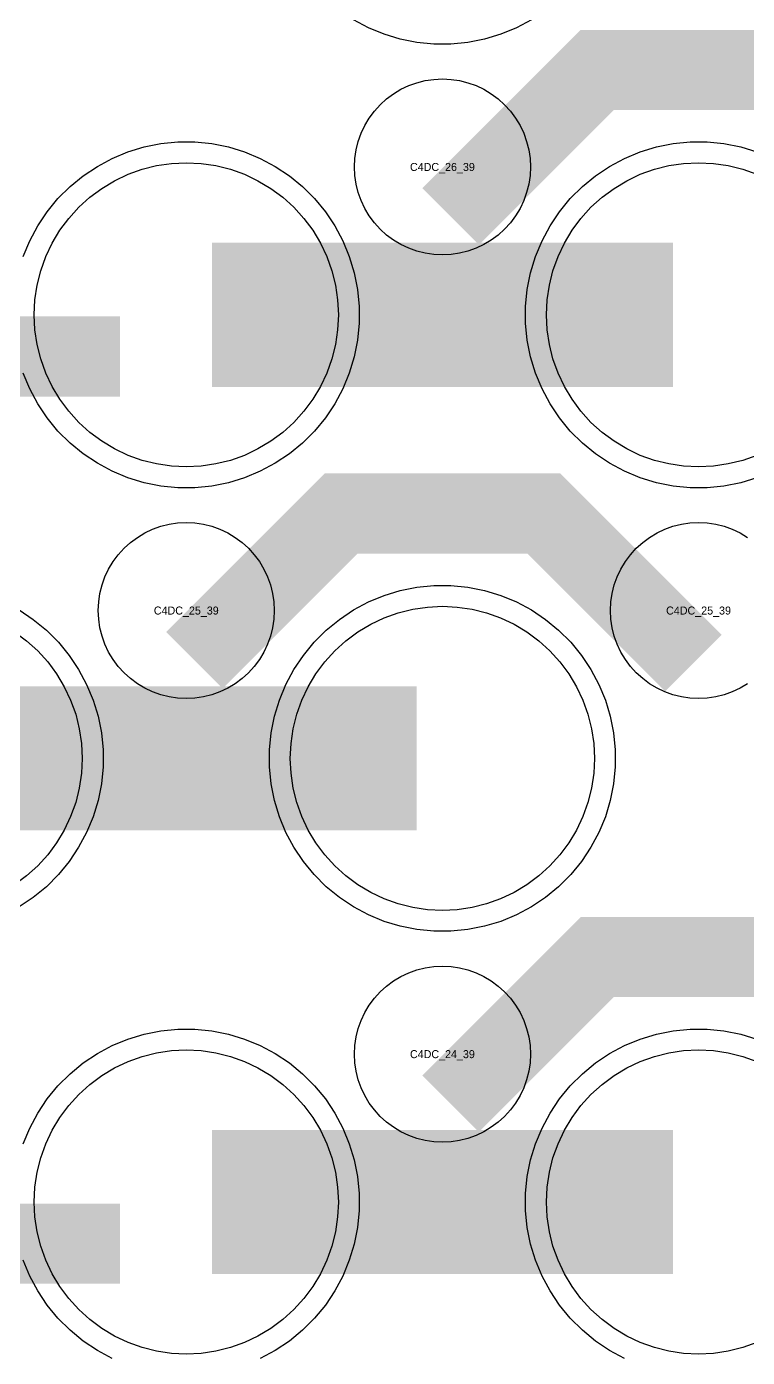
# Model space of a CAD drawing. Extents: x -11880 to 11880, y -14992 to 14992.
# Drawn here: x 430.1 to 655.3, y -11562.6 to -11146.9 of the extents above; entities that cross this region are included whole.
import ezdxf
from ezdxf.enums import TextEntityAlignment as Align

# ---------------------------------------------------------------- set-up
doc = ezdxf.new("R2010")
doc.units = 0
doc.header["$MEASUREMENT"] = 0
for name, color, linetype in [('GDS_775_DT_237', 138, 'CONTINUOUS'), ('RDL1_FS', 34, 'CONTINUOUS'), ('RDL_BS', 160, 'CONTINUOUS')]:
    doc.layers.add(name, color=color, linetype=linetype)

msp = doc.modelspace()

# ---------------------------------------------------------------- linework, layer by layer
at = {"layer": 'RDL1_FS', "color": 241, "true_color": 0xf7abae}
for points in [[(480, -11284.409), (475.343, -11284.18), (470.732, -11283.496), (466.209, -11282.364), (461.819, -11280.792), (457.605, -11278.8), (453.605, -11276.402), (449.86, -11273.624), (446.406, -11270.494), (443.276, -11267.04), (440.498, -11263.295), (438.1, -11259.295), (436.108, -11255.081), (434.536, -11250.691), (433.404, -11246.168), (432.72, -11241.557), (432.491, -11236.9), (432.72, -11232.243), (433.404, -11227.632), (434.536, -11223.109), (436.108, -11218.719), (438.1, -11214.505), (440.498, -11210.505), (443.276, -11206.76), (446.406, -11203.306), (449.86, -11200.176), (453.605, -11197.398), (457.605, -11195), (461.819, -11193.008), (466.209, -11191.436), (470.732, -11190.304), (475.343, -11189.62), (480, -11189.391), (484.657, -11189.62), (489.268, -11190.304), (493.791, -11191.436), (498.181, -11193.008), (502.395, -11195), (506.395, -11197.398), (510.14, -11200.176), (513.594, -11203.306), (516.724, -11206.76), (519.502, -11210.505), (521.9, -11214.505), (523.892, -11218.719), (525.464, -11223.109), (526.596, -11227.632), (527.28, -11232.243), (527.509, -11236.9), (527.28, -11241.557), (526.596, -11246.168), (525.464, -11250.691), (523.892, -11255.081), (521.9, -11259.295), (519.502, -11263.295), (516.724, -11267.04), (513.594, -11270.494), (510.14, -11273.624), (506.395, -11276.402), (502.395, -11278.8), (498.181, -11280.792), (493.791, -11282.364), (489.268, -11283.496), (484.657, -11284.18)], [(560, -11422.969), (555.343, -11422.74), (550.732, -11422.056), (546.209, -11420.924), (541.819, -11419.352), (537.605, -11417.36), (533.605, -11414.962), (529.86, -11412.184), (526.406, -11409.054), (523.276, -11405.6), (520.498, -11401.855), (518.1, -11397.855), (516.108, -11393.641), (514.536, -11389.251), (513.404, -11384.728), (512.72, -11380.117), (512.491, -11375.46), (512.72, -11370.803), (513.404, -11366.192), (514.536, -11361.669), (516.108, -11357.279), (518.1, -11353.065), (520.498, -11349.065), (523.276, -11345.32), (526.406, -11341.866), (529.86, -11338.736), (533.605, -11335.958), (537.605, -11333.56), (541.819, -11331.568), (546.209, -11329.996), (550.732, -11328.864), (555.343, -11328.18), (560, -11327.951), (564.657, -11328.18), (569.268, -11328.864), (573.791, -11329.996), (578.181, -11331.568), (582.395, -11333.56), (586.395, -11335.958), (590.14, -11338.736), (593.594, -11341.866), (596.724, -11345.32), (599.502, -11349.065), (601.9, -11353.065), (603.892, -11357.279), (605.464, -11361.669), (606.596, -11366.192), (607.28, -11370.803), (607.509, -11375.46), (607.28, -11380.117), (606.596, -11384.728), (605.464, -11389.251), (603.892, -11393.641), (601.9, -11397.855), (599.502, -11401.855), (596.724, -11405.6), (593.594, -11409.054), (590.14, -11412.184), (586.395, -11414.962), (582.395, -11417.36), (578.181, -11419.352), (573.791, -11420.924), (569.268, -11422.056), (564.657, -11422.74)]]:
    msp.add_lwpolyline(points, close=True, dxfattribs=at)
for points in [[(658.181, -11280.792), (653.791, -11282.364), (649.268, -11283.496), (644.657, -11284.18), (640, -11284.409), (635.343, -11284.18), (630.732, -11283.496), (626.209, -11282.364), (621.819, -11280.792), (617.605, -11278.8), (613.605, -11276.402), (609.86, -11273.624), (606.406, -11270.494), (603.276, -11267.04), (600.498, -11263.295), (598.1, -11259.295), (596.108, -11255.081), (594.536, -11250.691), (593.404, -11246.168), (592.72, -11241.557), (592.491, -11236.9), (592.72, -11232.243), (593.404, -11227.632), (594.536, -11223.109), (596.108, -11218.719), (598.1, -11214.505), (600.498, -11210.505), (603.276, -11206.76), (606.406, -11203.306), (609.86, -11200.176), (613.605, -11197.398), (617.605, -11195), (621.819, -11193.008), (626.209, -11191.436), (630.732, -11190.304), (635.343, -11189.62), (640, -11189.391), (644.657, -11189.62), (649.268, -11190.304), (653.791, -11191.436), (658.181, -11193.008)], [(426.395, -11335.958), (430.14, -11338.736), (433.594, -11341.866), (436.724, -11345.32), (439.502, -11349.065), (441.9, -11353.065), (443.892, -11357.279), (445.464, -11361.669), (446.596, -11366.192), (447.28, -11370.803), (447.509, -11375.46), (447.28, -11380.117), (446.596, -11384.728), (445.464, -11389.251), (443.892, -11393.641), (441.9, -11397.855), (439.502, -11401.855), (436.724, -11405.6), (433.594, -11409.054), (430.14, -11412.184), (426.395, -11414.962)]]:
    msp.add_lwpolyline(points, dxfattribs=at)
for points in [[(488.002, -11236.9, 45, 45, 0), (560.002, -11236.9, 45, 45, 0)], [(560.002, -11236.9, 45, 45, 0), (632.002, -11236.9, 45, 45, 0)], [(408.002, -11375.46, 45, 45, 0), (480.002, -11375.46, 45, 45, 0)], [(480.002, -11375.46, 45, 45, 0), (552.002, -11375.46, 45, 45, 0)]]:
    msp.add_lwpolyline(points, format="xyseb", dxfattribs=at)
at = {"layer": 'RDL1_FS'}
msp.add_lwpolyline([(480, -11561.534), (475.343, -11561.305), (470.732, -11560.621), (466.209, -11559.489), (461.819, -11557.917), (457.605, -11555.925), (453.605, -11553.527), (449.86, -11550.749), (446.406, -11547.619), (443.276, -11544.165), (440.498, -11540.42), (438.1, -11536.42), (436.108, -11532.206), (434.536, -11527.816), (433.404, -11523.293), (432.72, -11518.682), (432.491, -11514.025), (432.72, -11509.368), (433.404, -11504.757), (434.536, -11500.234), (436.108, -11495.844), (438.1, -11491.63), (440.498, -11487.63), (443.276, -11483.885), (446.406, -11480.431), (449.86, -11477.301), (453.605, -11474.523), (457.605, -11472.125), (461.819, -11470.133), (466.209, -11468.561), (470.732, -11467.429), (475.343, -11466.745), (480, -11466.516), (484.657, -11466.745), (489.268, -11467.429), (493.791, -11468.561), (498.181, -11470.133), (502.395, -11472.125), (506.395, -11474.523), (510.14, -11477.301), (513.594, -11480.431), (516.724, -11483.885), (519.502, -11487.63), (521.9, -11491.63), (523.892, -11495.844), (525.464, -11500.234), (526.596, -11504.757), (527.28, -11509.368), (527.509, -11514.025), (527.28, -11518.682), (526.596, -11523.293), (525.464, -11527.816), (523.892, -11532.206), (521.9, -11536.42), (519.502, -11540.42), (516.724, -11544.165), (513.594, -11547.619), (510.14, -11550.749), (506.395, -11553.527), (502.395, -11555.925), (498.181, -11557.917), (493.791, -11559.489), (489.268, -11560.621), (484.657, -11561.305)], close=True, dxfattribs=at)
msp.add_lwpolyline([(658.181, -11557.917), (653.791, -11559.489), (649.268, -11560.621), (644.657, -11561.305), (640, -11561.534), (635.343, -11561.305), (630.732, -11560.621), (626.209, -11559.489), (621.819, -11557.917), (617.605, -11555.925), (613.605, -11553.527), (609.86, -11550.749), (606.406, -11547.619), (603.276, -11544.165), (600.498, -11540.42), (598.1, -11536.42), (596.108, -11532.206), (594.536, -11527.816), (593.404, -11523.293), (592.72, -11518.682), (592.491, -11514.025), (592.72, -11509.368), (593.404, -11504.757), (594.536, -11500.234), (596.108, -11495.844), (598.1, -11491.63), (600.498, -11487.63), (603.276, -11483.885), (606.406, -11480.431), (609.86, -11477.301), (613.605, -11474.523), (617.605, -11472.125), (621.819, -11470.133), (626.209, -11468.561), (630.732, -11467.429), (635.343, -11466.745), (640, -11466.516), (644.657, -11466.745), (649.268, -11467.429), (653.791, -11468.561), (658.181, -11470.133)], dxfattribs=at)
for points in [[(488.002, -11514.025, 45, 45, 0), (560.002, -11514.025, 45, 45, 0)], [(560.002, -11514.025, 45, 45, 0), (632.002, -11514.025, 45, 45, 0)]]:
    msp.add_lwpolyline(points, format="xyseb", dxfattribs=at)
at = {"layer": 'RDL_BS'}
for points in [[(587.777, -11144.718), (583.115, -11147.21), (578.205, -11149.241), (573.165, -11150.772), (567.938, -11151.818), (562.644, -11152.335), (557.356, -11152.335), (552.062, -11151.818), (546.835, -11150.772), (541.795, -11149.241), (536.885, -11147.21), (532.223, -11144.718)], [(655.28, -11352.129), (652.956, -11353.522), (650.519, -11354.674), (647.984, -11355.581), (645.365, -11356.238), (642.693, -11356.634), (640, -11356.766), (637.307, -11356.634), (634.635, -11356.238), (632.016, -11355.581), (629.481, -11354.674), (627.044, -11353.522), (624.72, -11352.129), (622.557, -11350.526), (620.558, -11348.714), (618.746, -11346.715), (617.143, -11344.552), (615.75, -11342.228), (614.598, -11339.791), (613.691, -11337.256), (613.034, -11334.637), (612.638, -11331.965), (612.506, -11329.272), (612.638, -11326.579), (613.034, -11323.907), (613.691, -11321.288), (614.598, -11318.753), (615.75, -11316.316), (617.143, -11313.992), (618.746, -11311.829), (620.558, -11309.83), (622.557, -11308.018), (624.72, -11306.415), (627.044, -11305.022), (629.481, -11303.87), (632.016, -11302.963), (634.635, -11302.306), (637.307, -11301.91), (640, -11301.778), (642.693, -11301.91), (645.365, -11302.306), (647.984, -11302.963), (650.519, -11303.87), (652.956, -11305.022), (655.28, -11306.415)], [(429.094, -11495.82), (431.125, -11490.91), (433.617, -11486.248), (436.564, -11481.834), (439.926, -11477.733), (443.708, -11473.951), (447.809, -11470.589), (452.223, -11467.642), (456.885, -11465.15), (461.795, -11463.119), (466.835, -11461.588), (472.062, -11460.542), (477.356, -11460.025), (482.644, -11460.025), (487.938, -11460.542), (493.165, -11461.588), (498.205, -11463.119), (503.115, -11465.15), (507.777, -11467.642), (512.191, -11470.589), (516.292, -11473.951), (520.074, -11477.733), (523.436, -11481.834), (526.383, -11486.248), (528.875, -11490.91), (530.906, -11495.82), (532.437, -11500.86), (533.483, -11506.087), (534, -11511.381), (534, -11516.669), (533.483, -11521.963), (532.437, -11527.19), (530.906, -11532.23), (528.875, -11537.14), (526.383, -11541.802), (523.436, -11546.216), (520.074, -11550.317), (516.292, -11554.099), (512.191, -11557.461), (507.777, -11560.408), (503.115, -11562.9)], [(616.885, -11562.9), (612.223, -11560.408), (607.809, -11557.461), (603.708, -11554.099), (599.926, -11550.317), (596.564, -11546.216), (593.617, -11541.802), (591.125, -11537.14), (589.094, -11532.23), (587.563, -11527.19), (586.517, -11521.963), (586, -11516.669), (586, -11511.381), (586.517, -11506.087), (587.563, -11500.86), (589.094, -11495.82), (591.125, -11490.91), (593.617, -11486.248), (596.564, -11481.834), (599.926, -11477.733), (603.708, -11473.951), (607.809, -11470.589), (612.223, -11467.642), (616.885, -11465.15), (621.795, -11463.119), (626.835, -11461.588), (632.062, -11460.542), (637.356, -11460.025), (642.644, -11460.025), (647.938, -11460.542), (653.165, -11461.588), (658.205, -11463.119)], [(456.885, -11562.9), (452.223, -11560.408), (447.809, -11557.461), (443.708, -11554.099), (439.926, -11550.317), (436.564, -11546.216), (433.617, -11541.802), (431.125, -11537.14), (429.094, -11532.23)]]:
    msp.add_lwpolyline(points, dxfattribs=at)
for points in [[(562.562, -11206.214, 25, 25, 0), (608.377, -11160.399, 25, 25, 0), (641.93, -11160.399, 25, 25, 0)], [(718.401, -11207.113, 25, 25, 0), (671.687, -11160.399, 25, 25, 0), (641.929, -11160.399, 25, 25, 0)], [(482.562, -11344.774, 25, 25, 0), (528.377, -11298.959, 25, 25, 0), (561.93, -11298.959, 25, 25, 0)], [(638.401, -11345.673, 25, 25, 0), (591.687, -11298.959, 25, 25, 0), (561.929, -11298.959, 25, 25, 0)], [(562.562, -11483.339, 25, 25, 0), (608.377, -11437.524, 25, 25, 0), (641.93, -11437.524, 25, 25, 0)], [(718.401, -11484.238, 25, 25, 0), (671.687, -11437.524, 25, 25, 0), (641.929, -11437.524, 25, 25, 0)], [(350.016, -11527.038, 25, 25, 0), (459.281, -11527.038, 25, 25, 0)]]:
    msp.add_lwpolyline(points, format="xyseb", dxfattribs=at)
for points in [[(560, -11218.206), (557.307, -11218.074), (554.635, -11217.678), (552.016, -11217.021), (549.481, -11216.114), (547.044, -11214.962), (544.72, -11213.569), (542.557, -11211.966), (540.558, -11210.154), (538.746, -11208.155), (537.143, -11205.992), (535.75, -11203.668), (534.598, -11201.231), (533.691, -11198.696), (533.034, -11196.077), (532.638, -11193.405), (532.506, -11190.712), (532.638, -11188.019), (533.034, -11185.347), (533.691, -11182.728), (534.598, -11180.193), (535.75, -11177.756), (537.143, -11175.432), (538.746, -11173.269), (540.558, -11171.27), (542.557, -11169.458), (544.72, -11167.855), (547.044, -11166.462), (549.481, -11165.31), (552.016, -11164.403), (554.635, -11163.746), (557.307, -11163.35), (560, -11163.218), (562.693, -11163.35), (565.365, -11163.746), (567.984, -11164.403), (570.519, -11165.31), (572.956, -11166.462), (575.28, -11167.855), (577.443, -11169.458), (579.442, -11171.27), (581.254, -11173.269), (582.857, -11175.432), (584.25, -11177.756), (585.402, -11180.193), (586.309, -11182.728), (586.966, -11185.347), (587.362, -11188.019), (587.494, -11190.712), (587.362, -11193.405), (586.966, -11196.077), (586.309, -11198.696), (585.402, -11201.231), (584.25, -11203.668), (582.857, -11205.992), (581.254, -11208.155), (579.442, -11210.154), (577.443, -11211.966), (575.28, -11213.569), (572.956, -11214.962), (570.519, -11216.114), (567.984, -11217.021), (565.365, -11217.678), (562.693, -11218.074)], [(480, -11356.766), (477.307, -11356.634), (474.635, -11356.238), (472.016, -11355.581), (469.481, -11354.674), (467.044, -11353.522), (464.72, -11352.129), (462.557, -11350.526), (460.558, -11348.714), (458.746, -11346.715), (457.143, -11344.552), (455.75, -11342.228), (454.598, -11339.791), (453.691, -11337.256), (453.034, -11334.637), (452.638, -11331.965), (452.506, -11329.272), (452.638, -11326.579), (453.034, -11323.907), (453.691, -11321.288), (454.598, -11318.753), (455.75, -11316.316), (457.143, -11313.992), (458.746, -11311.829), (460.558, -11309.83), (462.557, -11308.018), (464.72, -11306.415), (467.044, -11305.022), (469.481, -11303.87), (472.016, -11302.963), (474.635, -11302.306), (477.307, -11301.91), (480, -11301.778), (482.693, -11301.91), (485.365, -11302.306), (487.984, -11302.963), (490.519, -11303.87), (492.956, -11305.022), (495.28, -11306.415), (497.443, -11308.018), (499.442, -11309.83), (501.254, -11311.829), (502.857, -11313.992), (504.25, -11316.316), (505.402, -11318.753), (506.309, -11321.288), (506.966, -11323.907), (507.362, -11326.579), (507.494, -11329.272), (507.362, -11331.965), (506.966, -11334.637), (506.309, -11337.256), (505.402, -11339.791), (504.25, -11342.228), (502.857, -11344.552), (501.254, -11346.715), (499.442, -11348.714), (497.443, -11350.526), (495.28, -11352.129), (492.956, -11353.522), (490.519, -11354.674), (487.984, -11355.581), (485.365, -11356.238), (482.693, -11356.634)], [(560, -11495.331), (557.307, -11495.199), (554.635, -11494.803), (552.016, -11494.146), (549.481, -11493.239), (547.044, -11492.087), (544.72, -11490.694), (542.557, -11489.091), (540.558, -11487.279), (538.746, -11485.28), (537.143, -11483.117), (535.75, -11480.793), (534.598, -11478.356), (533.691, -11475.821), (533.034, -11473.202), (532.638, -11470.53), (532.506, -11467.837), (532.638, -11465.144), (533.034, -11462.472), (533.691, -11459.853), (534.598, -11457.318), (535.75, -11454.881), (537.143, -11452.557), (538.746, -11450.394), (540.558, -11448.395), (542.557, -11446.583), (544.72, -11444.98), (547.044, -11443.587), (549.481, -11442.435), (552.016, -11441.528), (554.635, -11440.871), (557.307, -11440.475), (560, -11440.343), (562.693, -11440.475), (565.365, -11440.871), (567.984, -11441.528), (570.519, -11442.435), (572.956, -11443.587), (575.28, -11444.98), (577.443, -11446.583), (579.442, -11448.395), (581.254, -11450.394), (582.857, -11452.557), (584.25, -11454.881), (585.402, -11457.318), (586.309, -11459.853), (586.966, -11462.472), (587.362, -11465.144), (587.494, -11467.837), (587.362, -11470.53), (586.966, -11473.202), (586.309, -11475.821), (585.402, -11478.356), (584.25, -11480.793), (582.857, -11483.117), (581.254, -11485.28), (579.442, -11487.279), (577.443, -11489.091), (575.28, -11490.694), (572.956, -11492.087), (570.519, -11493.239), (567.984, -11494.146), (565.365, -11494.803), (562.693, -11495.199)]]:
    msp.add_lwpolyline(points, close=True, dxfattribs=at)
at = {"layer": 'RDL_BS', "color": 241, "true_color": 0xf7abae}
for points in [[(429.094, -11218.695), (431.125, -11213.785), (433.617, -11209.123), (436.564, -11204.709), (439.926, -11200.608), (443.708, -11196.826), (447.809, -11193.464), (452.223, -11190.517), (456.885, -11188.025), (461.795, -11185.994), (466.835, -11184.463), (472.062, -11183.417), (477.356, -11182.9), (482.644, -11182.9), (487.938, -11183.417), (493.165, -11184.463), (498.205, -11185.994), (503.115, -11188.025), (507.777, -11190.517), (512.191, -11193.464), (516.292, -11196.826), (520.074, -11200.608), (523.436, -11204.709), (526.383, -11209.123), (528.875, -11213.785), (530.906, -11218.695), (532.437, -11223.735), (533.483, -11228.962), (534, -11234.256), (534, -11239.544), (533.483, -11244.838), (532.437, -11250.065), (530.906, -11255.105), (528.875, -11260.015), (526.383, -11264.677), (523.436, -11269.091), (520.074, -11273.192), (516.292, -11276.974), (512.191, -11280.336), (507.777, -11283.283), (503.115, -11285.775), (498.205, -11287.806), (493.165, -11289.337), (487.938, -11290.383), (482.644, -11290.9), (477.356, -11290.9), (472.062, -11290.383), (466.835, -11289.337), (461.795, -11287.806), (456.885, -11285.775), (452.223, -11283.283), (447.809, -11280.336), (443.708, -11276.974), (439.926, -11273.192), (436.564, -11269.091), (433.617, -11264.677), (431.125, -11260.015), (429.094, -11255.105)], [(658.205, -11287.806), (653.165, -11289.337), (647.938, -11290.383), (642.644, -11290.9), (637.356, -11290.9), (632.062, -11290.383), (626.835, -11289.337), (621.795, -11287.806), (616.885, -11285.775), (612.223, -11283.283), (607.809, -11280.336), (603.708, -11276.974), (599.926, -11273.192), (596.564, -11269.091), (593.617, -11264.677), (591.125, -11260.015), (589.094, -11255.105), (587.563, -11250.065), (586.517, -11244.838), (586, -11239.544), (586, -11234.256), (586.517, -11228.962), (587.563, -11223.735), (589.094, -11218.695), (591.125, -11213.785), (593.617, -11209.123), (596.564, -11204.709), (599.926, -11200.608), (603.708, -11196.826), (607.809, -11193.464), (612.223, -11190.517), (616.885, -11188.025), (621.795, -11185.994), (626.835, -11184.463), (632.062, -11183.417), (637.356, -11182.9), (642.644, -11182.9), (647.938, -11183.417), (653.165, -11184.463), (658.205, -11185.994)], [(427.777, -11329.077), (432.191, -11332.024), (436.292, -11335.386), (440.074, -11339.168), (443.436, -11343.269), (446.383, -11347.683), (448.875, -11352.345), (450.906, -11357.255), (452.437, -11362.295), (453.483, -11367.522), (454, -11372.816), (454, -11378.104), (453.483, -11383.398), (452.437, -11388.625), (450.906, -11393.665), (448.875, -11398.575), (446.383, -11403.237), (443.436, -11407.651), (440.074, -11411.752), (436.292, -11415.534), (432.191, -11418.896), (427.777, -11421.843)]]:
    msp.add_lwpolyline(points, dxfattribs=at)
msp.add_lwpolyline([(350.016, -11249.913, 25, 25, 0), (459.281, -11249.913, 25, 25, 0)], format="xyseb", dxfattribs=at)
msp.add_lwpolyline([(557.356, -11429.46), (552.062, -11428.943), (546.835, -11427.897), (541.795, -11426.366), (536.885, -11424.335), (532.223, -11421.843), (527.809, -11418.896), (523.708, -11415.534), (519.926, -11411.752), (516.564, -11407.651), (513.617, -11403.237), (511.125, -11398.575), (509.094, -11393.665), (507.563, -11388.625), (506.517, -11383.398), (506, -11378.104), (506, -11372.816), (506.517, -11367.522), (507.563, -11362.295), (509.094, -11357.255), (511.125, -11352.345), (513.617, -11347.683), (516.564, -11343.269), (519.926, -11339.168), (523.708, -11335.386), (527.809, -11332.024), (532.223, -11329.077), (536.885, -11326.585), (541.795, -11324.554), (546.835, -11323.023), (552.062, -11321.977), (557.356, -11321.46), (562.644, -11321.46), (567.938, -11321.977), (573.165, -11323.023), (578.205, -11324.554), (583.115, -11326.585), (587.777, -11329.077), (592.191, -11332.024), (596.292, -11335.386), (600.074, -11339.168), (603.436, -11343.269), (606.383, -11347.683), (608.875, -11352.345), (610.906, -11357.255), (612.437, -11362.295), (613.483, -11367.522), (614, -11372.816), (614, -11378.104), (613.483, -11383.398), (612.437, -11388.625), (610.906, -11393.665), (608.875, -11398.575), (606.383, -11403.237), (603.436, -11407.651), (600.074, -11411.752), (596.292, -11415.534), (592.191, -11418.896), (587.777, -11421.843), (583.115, -11424.335), (578.205, -11426.366), (573.165, -11427.897), (567.938, -11428.943), (562.644, -11429.46)], close=True, dxfattribs=at)

# ---------------------------------------------------------------- texts
at = {"layer": 'GDS_775_DT_237'}
for s, p in [('C4DC_26_39', (560, -11190.712)), ('C4DC_26_39', (560, -11190.712)), ('C4DC_25_39', (480, -11329.272)), ('C4DC_25_39', (480, -11329.272)), ('C4DC_25_39', (640, -11329.272)), ('C4DC_25_39', (640, -11329.272)), ('C4DC_24_39', (560, -11467.837)), ('C4DC_24_39', (560, -11467.837))]:
    msp.add_text(s, height=2.5, dxfattribs=at).set_placement(p, align=Align.MIDDLE_CENTER)

doc.saveas('drawing.dxf')
